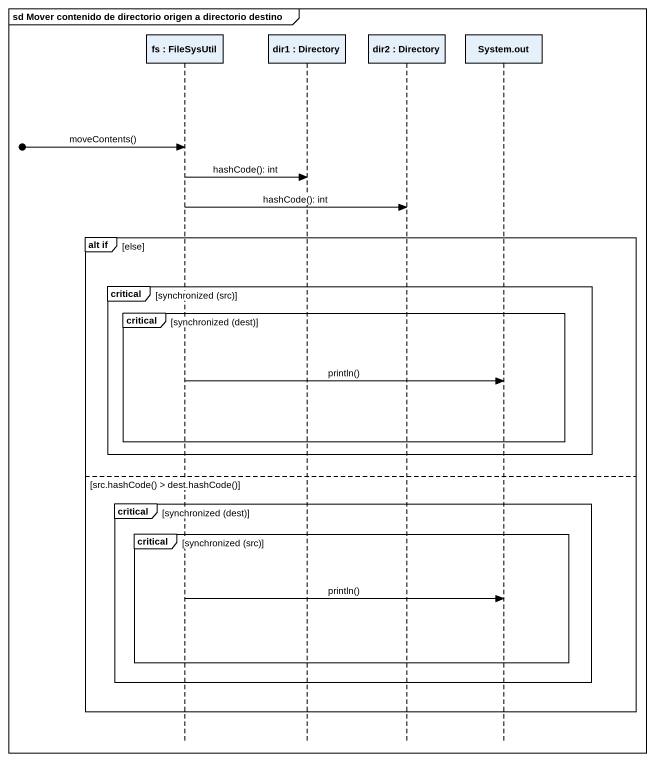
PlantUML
@startuml
mainframe sd Mover contenido de directorio origen a directorio destino
hide footbox
participant "fs : FileSysUtil" as fs
participant "dir1 : Directory" as dir1
participant "dir2 : Directory" as dir2
participant "System.out" as System_out

[o-> fs : moveContents()
fs -> dir1 : hashCode(): int
fs -> dir2 : hashCode(): int
group alt if [else]
  critical synchronized (src)
    critical synchronized (dest)
      fs -> System_out : println()
    end
  end
else src.hashCode() > dest.hashCode()
  critical synchronized (dest)
    critical synchronized (src)
      fs -> System_out : println()
    end
  end
end
@enduml
